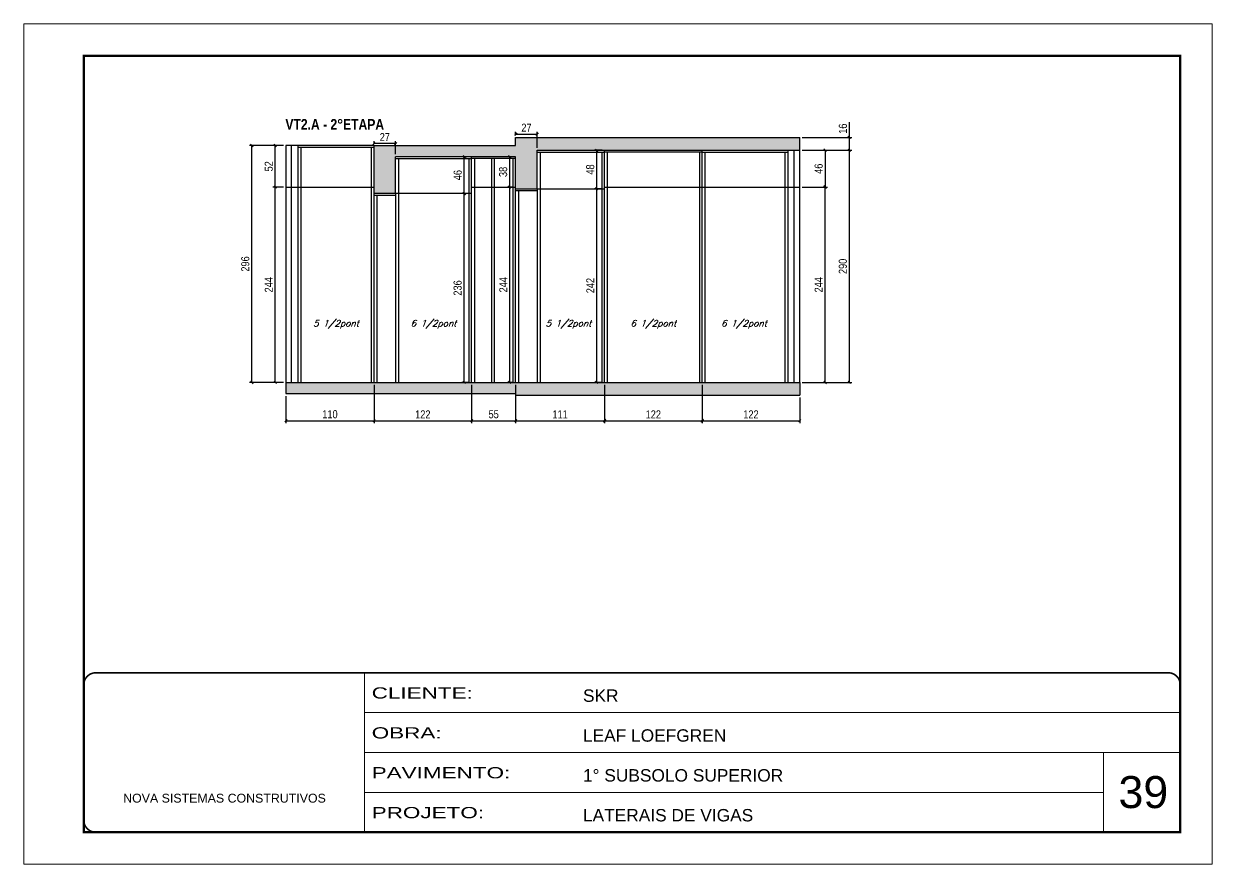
# Model space of a CAD drawing. Extents: x 3309 to 9590, y -2522 to 14608.
# Drawn here: x 6479 to 7964, y 3221 to 4271 of the extents above; entities that cross this region are included whole.
import ezdxf

# ---------------------------------------------------------------- set-up
doc = ezdxf.new("R2010")
doc.units = 0
doc.linetypes.add('CONTINUO', pattern=[0])
doc.linetypes.add('DASHED', pattern=[0.75, 0.5, -0.25])
for name, color, linetype, lineweight in [('CARIMBO', 255, 'Continuous', 9), ('Folhas', 255, 'Continuous', 9), ('SARRAFO DE PRESSAO', 251, 'DASHED', 9)]:
    doc.layers.add(name, color=color, linetype=linetype, lineweight=lineweight)
for name, color, linetype in [('COTA', 241, 'Continuous'), ('NOMENCLATURA', 7, 'Continuous'), ('Painéis', 200, 'Continuous'), ('SARR_2.2x7', 40, 'Continuous'), ('SARR_3.5x7', 81, 'Continuous'), ('texto', 7, 'Continuous')]:
    doc.layers.add(name, color=color, linetype=linetype)
doc.styles.add('ARIAL', font='arial.ttf')
doc.styles.add('COTA TECNICA', font='techl___.ttf', dxfattribs={"height": 10})
doc.styles.add('Romans', font='romans.shx')
doc.styles.add('TECNICA', font='techb___.ttf', dxfattribs={"height": 10})
doc.styles.add('Tecnologia', font='')
doc.styles.get('Tecnologia').set_extended_font_data('Forgotten Futurist')
doc.dimstyles.new('PAINEL', dxfattribs={"dimtxt": 10, "dimasz": 3, "dimexe": 3, "dimexo": 3, "dimgap": 3, "dimtad": 1, "dimdec": 1, "dimzin": 12, "dimdsep": 46, "dimtxsty": 'COTA TECNICA', "dimblk1": 'OBLIQUE', "dimblk2": 'OBLIQUE', "dimsah": 1, "dimcen": 0.9, "dimclrd": 4, "dimclre": 4, "dimclrt": 240, "dimadec": 1, "dimazin": 3, "dimtfac": 1, "dimtdec": 1, "dimtmove": 0, "dimatfit": 3, "dimfxl": 1, "dimtolj": 1, "dimtzin": 12, "dimarcsym": 0})
pattern_1 = [(50, (96.1027, -21.5777), (5.46554, -0.4781726), [0.5715, -6.2865]), (355, (96.1027, -21.578), (-1.0573026, 5.7317054), [0.4572, -5.0292175]), (100.451445, (96.558, -21.6176), (4.4082374, 5.2535326), [0.4857003, -5.3427073]), (46.1842, (96.103, -20.054), (8.132371, -1.26127), [0.85725, -9.42975]), (96.63556, (96.7804, -20.159), (7.122124, 7.422784), [0.728551, -8.014068]), (351.18415, (96.103, -20.054), (7.122124, 7.422784), [0.685799, -7.543792]), (21, (96.8647, -20.4347), (4.5484317, -3.067956), [0.5715, -6.2865]), (326, (96.8647, -20.435), (1.854061, 5.525639), [0.4572, -5.0292]), (71.451445, (97.244, -20.6904), (6.4024926, 2.457683), [0.4857003, -5.342698]), (37.5, (96.1027, -21.5777), (0.0926581, 2.53665117), [0, -4.96824, 0, -5.1054, 0, -5.04825]), (7.5, (96.1027, -21.5777), (2.0045899, 3.00541724), [0, -2.91084, 0, -4.85394, 0, -1.92405]), (327.5, (94.4035, -21.5777), (4.06771786, -0.1718623), [0, -1.905, 0, -5.9436, 0, -7.8867]), (317.5, (93.6415, -21.5777), (4.4438754, 0.7627947), [0, -2.4765, 0, -3.94716, 0, -5.6007])]

# ---------------------------------------------------------------- blocks, each defined once
blk = doc.blocks.new('9999999999')
at = {"color": 30, "linetype": 'CONTINUO'}
for p, q in [((98564.6, 34230.2), (98564.6, 34429.4)), ((98564.6, 34379.6), (99584, 34379.6)), ((98564.6, 34329.8), (99488, 34329.8)), ((99584, 34329.8), (99488, 34329.8)), ((99488, 34329.8), (99488, 34230.2)), ((98564.6, 34280), (99488, 34280))]:
    blk.add_line(p, q, dxfattribs=at)
at = {"color": 30, "linetype": 'CONTINUO', "const_width": 2}
blk.add_lwpolyline([(99584, 34230.2), (99584, 34414.4, 0.414214), (99569, 34429.4), (98229, 34429.4, 0.414214), (98214, 34414.4), (98214, 34245.2, 0.414214), (98229, 34230.2), (99584, 34230.2)], format="xyb", dxfattribs=at)
at = {"layer": 'Folhas'}
blk.add_lwpolyline([(98139, 34190.2), (99624, 34190.2), (99624, 35240.2), (98139, 35240.2)], close=True, dxfattribs=at)
at = {"layer": 'Folhas', "color": 30, "const_width": 3}
blk.add_lwpolyline([(98214, 34230.2), (99584, 34230.2), (99584, 35200.2), (98214, 35200.2)], close=True, dxfattribs=at)
at = {"color": 7, "linetype": 'Continuous', "ltscale": 5, "style": 'ARIAL'}
for s, height, p in [('SKR', 15.48, (98837.7, 34393.1)), ('LEAF LOEFGREN', 15.483, (98837.7, 34343.3)), ('1° SUBSOLO SUPERIOR', 15.483, (98837.7, 34293.5)), ('NOVA SISTEMAS CONSTRUTIVOS', 11.059, (98263.2, 34267.2)), ('LATERAIS DE VIGAS', 15.483, (98837.7, 34243.7))]:
    blk.add_text(s, height=height, dxfattribs=at).set_placement(p)
at = {"layer": 'Folhas', "color": 7, "style": 'Tecnologia', "width": 1.5}
for s, p in [('CLIENTE:', (98573.7, 34397.2)), ('OBRA:', (98573.7, 34347.3)), ('PAVIMENTO:', (98573.7, 34297.5)), ('PROJETO:', (98573.7, 34247.7))]:
    blk.add_text(s, height=14, dxfattribs=at).set_placement(p)
blk = doc.blocks.new('_Oblique')
at = {"color": 0, "linetype": 'ByBlock', "lineweight": -2}
blk.add_line((-0.5, -0.5), (0.5, 0.5), dxfattribs=at)
blk = doc.blocks.new('*D1336')
at = {"layer": 'COTA', "color": 4, "lineweight": -2, "transparency": 16777216}
for p, q in [((6804, 4118.6), (6761.3, 4118.6)), ((6764.3, 3822.6), (6764.3, 4118.6)), ((6804, 3822.6), (6761.3, 3822.6))]:
    blk.add_line(p, q, dxfattribs=at)
at = {"layer": 'Defpoints', "color": 0, "transparency": 16777216}
for p in [(6764.3, 4118.6), (6807, 4118.6), (6807, 3822.6)]:
    blk.add_point(p, dxfattribs=at)
at = {"layer": 'COTA', "color": 4, "lineweight": -2, "transparency": 16777216, "xscale": 3, "yscale": 3, "zscale": 3}
for p, rotation in [((6764.3, 4118.6), 90), ((6764.3, 3822.6), 270)]:
    blk.add_blockref('_Oblique', p, dxfattribs=dict(at, rotation=rotation))
at = {"layer": 'COTA', "color": 240, "transparency": 16777216, "insert": (6756.2, 3970.6), "char_height": 10, "attachment_point": 5, "rotation": 90, "style": 'COTA TECNICA'}
blk.add_mtext('\\A1;296', dxfattribs=at)
blk = doc.blocks.new('*D1339')
at = {"layer": 'COTA', "color": 4, "lineweight": -2, "transparency": 16777216}
for p, q in [((6917, 3819.6), (6917, 3771.7)), ((6807, 3805.6), (6807, 3771.7)), ((6807, 3774.7), (6917, 3774.7))]:
    blk.add_line(p, q, dxfattribs=at)
at = {"layer": 'Defpoints', "color": 0, "transparency": 16777216}
for p in [(6917, 3822.6), (6807, 3808.6), (6917, 3774.7)]:
    blk.add_point(p, dxfattribs=at)
at = {"layer": 'COTA', "color": 4, "lineweight": -2, "transparency": 16777216, "xscale": 3, "yscale": 3, "zscale": 3, "rotation": 180}
blk.add_blockref('_Oblique', (6807, 3774.7), dxfattribs=at)
at = {"layer": 'COTA', "color": 4, "lineweight": -2, "transparency": 16777216, "xscale": 3, "yscale": 3, "zscale": 3}
blk.add_blockref('_Oblique', (6917, 3774.7), dxfattribs=at)
at = {"layer": 'COTA', "color": 240, "transparency": 16777216, "insert": (6862, 3782.8), "char_height": 10, "attachment_point": 5, "style": 'COTA TECNICA'}
blk.add_mtext('\\A1;110', dxfattribs=at)
blk = doc.blocks.new('*D1340')
at = {"layer": 'COTA', "color": 4, "lineweight": -2, "transparency": 16777216}
for p, q in [((6917, 3819.6), (6917, 3771.7)), ((7039, 3819.6), (7039, 3771.7)), ((6917, 3774.7), (7039, 3774.7))]:
    blk.add_line(p, q, dxfattribs=at)
at = {"layer": 'Defpoints', "color": 0, "transparency": 16777216}
for p in [(6917, 3822.6), (7039, 3822.6), (7039, 3774.7)]:
    blk.add_point(p, dxfattribs=at)
at = {"layer": 'COTA', "color": 4, "lineweight": -2, "transparency": 16777216, "xscale": 3, "yscale": 3, "zscale": 3, "rotation": 180}
blk.add_blockref('_Oblique', (6917, 3774.7), dxfattribs=at)
at = {"layer": 'COTA', "color": 4, "lineweight": -2, "transparency": 16777216, "xscale": 3, "yscale": 3, "zscale": 3}
blk.add_blockref('_Oblique', (7039, 3774.7), dxfattribs=at)
at = {"layer": 'COTA', "color": 240, "transparency": 16777216, "insert": (6978, 3782.7), "char_height": 10, "attachment_point": 5, "style": 'COTA TECNICA'}
blk.add_mtext('\\A1;122', dxfattribs=at)
blk = doc.blocks.new('*D1341')
at = {"layer": 'COTA', "color": 4, "lineweight": -2, "transparency": 16777216}
for p, q in [((7039, 3819.6), (7039, 3771.7)), ((7094, 3819.6), (7094, 3771.7)), ((7039, 3774.7), (7094, 3774.7))]:
    blk.add_line(p, q, dxfattribs=at)
at = {"layer": 'Defpoints', "color": 0, "transparency": 16777216}
for p in [(7039, 3822.6), (7094, 3822.6), (7094, 3774.7)]:
    blk.add_point(p, dxfattribs=at)
at = {"layer": 'COTA', "color": 4, "lineweight": -2, "transparency": 16777216, "xscale": 3, "yscale": 3, "zscale": 3, "rotation": 180}
blk.add_blockref('_Oblique', (7039, 3774.7), dxfattribs=at)
at = {"layer": 'COTA', "color": 4, "lineweight": -2, "transparency": 16777216, "xscale": 3, "yscale": 3, "zscale": 3}
blk.add_blockref('_Oblique', (7094, 3774.7), dxfattribs=at)
at = {"layer": 'COTA', "color": 240, "transparency": 16777216, "insert": (7066.5, 3782.8), "char_height": 10, "attachment_point": 5, "style": 'COTA TECNICA'}
blk.add_mtext('\\A1;55', dxfattribs=at)
blk = doc.blocks.new('*D1342')
at = {"layer": 'COTA', "color": 4, "lineweight": -2, "transparency": 16777216}
for p, q in [((7094, 3819.6), (7094, 3771.7)), ((7205, 3819.6), (7205, 3771.7)), ((7094, 3774.7), (7205, 3774.7))]:
    blk.add_line(p, q, dxfattribs=at)
at = {"layer": 'Defpoints', "color": 0, "transparency": 16777216}
for p in [(7094, 3822.6), (7205, 3822.6), (7205, 3774.7)]:
    blk.add_point(p, dxfattribs=at)
at = {"layer": 'COTA', "color": 4, "lineweight": -2, "transparency": 16777216, "xscale": 3, "yscale": 3, "zscale": 3, "rotation": 180}
blk.add_blockref('_Oblique', (7094, 3774.7), dxfattribs=at)
at = {"layer": 'COTA', "color": 4, "lineweight": -2, "transparency": 16777216, "xscale": 3, "yscale": 3, "zscale": 3}
blk.add_blockref('_Oblique', (7205, 3774.7), dxfattribs=at)
at = {"layer": 'COTA', "color": 240, "transparency": 16777216, "insert": (7149.5, 3782.7), "char_height": 10, "attachment_point": 5, "style": 'COTA TECNICA'}
blk.add_mtext('\\A1;111', dxfattribs=at)
blk = doc.blocks.new('*D1344')
at = {"layer": 'COTA', "color": 4, "lineweight": -2, "transparency": 16777216}
for p, q in [((7205, 3819.6), (7205, 3771.7)), ((7327, 3819.6), (7327, 3771.7)), ((7205, 3774.7), (7327, 3774.7))]:
    blk.add_line(p, q, dxfattribs=at)
at = {"layer": 'Defpoints', "color": 0, "transparency": 16777216}
for p in [(7205, 3822.6), (7327, 3822.6), (7327, 3774.7)]:
    blk.add_point(p, dxfattribs=at)
at = {"layer": 'COTA', "color": 4, "lineweight": -2, "transparency": 16777216, "xscale": 3, "yscale": 3, "zscale": 3, "rotation": 180}
blk.add_blockref('_Oblique', (7205, 3774.7), dxfattribs=at)
at = {"layer": 'COTA', "color": 4, "lineweight": -2, "transparency": 16777216, "xscale": 3, "yscale": 3, "zscale": 3}
blk.add_blockref('_Oblique', (7327, 3774.7), dxfattribs=at)
at = {"layer": 'COTA', "color": 240, "transparency": 16777216, "insert": (7266, 3782.7), "char_height": 10, "attachment_point": 5, "style": 'COTA TECNICA'}
blk.add_mtext('\\A1;122', dxfattribs=at)
blk = doc.blocks.new('*D1345')
at = {"layer": 'COTA', "color": 4, "lineweight": -2, "transparency": 16777216}
for p, q in [((7327, 3819.6), (7327, 3771.7)), ((7449, 3803.6), (7449, 3771.7)), ((7327, 3774.7), (7449, 3774.7))]:
    blk.add_line(p, q, dxfattribs=at)
at = {"layer": 'Defpoints', "color": 0, "transparency": 16777216}
for p in [(7327, 3822.6), (7449, 3806.6), (7449, 3774.7)]:
    blk.add_point(p, dxfattribs=at)
at = {"layer": 'COTA', "color": 4, "lineweight": -2, "transparency": 16777216, "xscale": 3, "yscale": 3, "zscale": 3, "rotation": 180}
blk.add_blockref('_Oblique', (7327, 3774.7), dxfattribs=at)
at = {"layer": 'COTA', "color": 4, "lineweight": -2, "transparency": 16777216, "xscale": 3, "yscale": 3, "zscale": 3}
blk.add_blockref('_Oblique', (7449, 3774.7), dxfattribs=at)
at = {"layer": 'COTA', "color": 240, "transparency": 16777216, "insert": (7388, 3782.7), "char_height": 10, "attachment_point": 5, "style": 'COTA TECNICA'}
blk.add_mtext('\\A1;122', dxfattribs=at)
blk = doc.blocks.new('*D1346')
at = {"layer": 'COTA', "color": 4, "lineweight": -2, "transparency": 16777216}
for p, q in [((7452, 4112.6), (7514, 4112.6)), ((7511, 3822.6), (7511, 4112.6)), ((7452, 3822.6), (7514, 3822.6))]:
    blk.add_line(p, q, dxfattribs=at)
at = {"layer": 'Defpoints', "color": 0, "transparency": 16777216}
for p in [(7449, 4112.6), (7511, 4112.6), (7449, 3822.6)]:
    blk.add_point(p, dxfattribs=at)
at = {"layer": 'COTA', "color": 4, "lineweight": -2, "transparency": 16777216, "xscale": 3, "yscale": 3, "zscale": 3}
for p, rotation in [((7511, 4112.6), 90), ((7511, 3822.6), 270)]:
    blk.add_blockref('_Oblique', p, dxfattribs=dict(at, rotation=rotation))
at = {"layer": 'COTA', "color": 240, "transparency": 16777216, "insert": (7502.8, 3967.6), "char_height": 10, "attachment_point": 5, "rotation": 90, "style": 'COTA TECNICA'}
blk.add_mtext('\\A1;290', dxfattribs=at)
blk = doc.blocks.new('*D1347')
at = {"layer": 'COTA', "color": 4, "lineweight": -2, "transparency": 16777216}
for p, q in [((7511, 4128.6), (7511, 4147.6)), ((7452, 4128.6), (7514, 4128.6)), ((7511, 4112.6), (7511, 4128.6)), ((7452, 4112.6), (7514, 4112.6))]:
    blk.add_line(p, q, dxfattribs=at)
at = {"layer": 'Defpoints', "color": 0, "transparency": 16777216}
for p in [(7449, 4128.6), (7511, 4128.6), (7449, 4112.6)]:
    blk.add_point(p, dxfattribs=at)
at = {"layer": 'COTA', "color": 4, "lineweight": -2, "transparency": 16777216, "xscale": 3, "yscale": 3, "zscale": 3}
for p, rotation in [((7511, 4128.6), 90), ((7511, 4112.6), 270)]:
    blk.add_blockref('_Oblique', p, dxfattribs=dict(at, rotation=rotation))
at = {"layer": 'COTA', "color": 240, "transparency": 16777216, "insert": (7502.9, 4139.6), "char_height": 10, "attachment_point": 5, "rotation": 90, "style": 'COTA TECNICA'}
blk.add_mtext('\\A1;16', dxfattribs=at)
blk = doc.blocks.new('*D1348')
at = {"layer": 'COTA', "color": 4, "lineweight": -2, "transparency": 16777216}
for p, q in [((6917, 4121.6), (6917, 4124)), ((6944, 4121), (6917, 4121)), ((6944, 4107.6), (6944, 4124))]:
    blk.add_line(p, q, dxfattribs=at)
at = {"layer": 'Defpoints', "color": 0, "transparency": 16777216}
for p in [(6917, 4121), (6917, 4118.6), (6944, 4104.6)]:
    blk.add_point(p, dxfattribs=at)
at = {"layer": 'COTA', "color": 4, "lineweight": -2, "transparency": 16777216, "xscale": 3, "yscale": 3, "zscale": 3, "rotation": 180}
blk.add_blockref('_Oblique', (6917, 4121), dxfattribs=at)
at = {"layer": 'COTA', "color": 4, "lineweight": -2, "transparency": 16777216, "xscale": 3, "yscale": 3, "zscale": 3}
blk.add_blockref('_Oblique', (6944, 4121), dxfattribs=at)
at = {"layer": 'COTA', "color": 240, "transparency": 16777216, "insert": (6930.5, 4129.1), "char_height": 10, "attachment_point": 5, "style": 'COTA TECNICA'}
blk.add_mtext('\\A1;27', dxfattribs=at)
blk = doc.blocks.new('*D1349')
at = {"layer": 'COTA', "color": 4, "lineweight": -2, "transparency": 16777216}
for p, q in [((7094, 4131.6), (7094, 4135.8)), ((7094, 4132.8), (7121, 4132.8)), ((7121, 4115.6), (7121, 4135.8))]:
    blk.add_line(p, q, dxfattribs=at)
at = {"layer": 'Defpoints', "color": 0, "transparency": 16777216}
for p in [(7094, 4128.6), (7121, 4132.8), (7121, 4112.6)]:
    blk.add_point(p, dxfattribs=at)
at = {"layer": 'COTA', "color": 4, "lineweight": -2, "transparency": 16777216, "xscale": 3, "yscale": 3, "zscale": 3, "rotation": 180}
blk.add_blockref('_Oblique', (7094, 4132.8), dxfattribs=at)
at = {"layer": 'COTA', "color": 4, "lineweight": -2, "transparency": 16777216, "xscale": 3, "yscale": 3, "zscale": 3}
blk.add_blockref('_Oblique', (7121, 4132.8), dxfattribs=at)
at = {"layer": 'COTA', "color": 240, "transparency": 16777216, "insert": (7107.5, 4140.9), "char_height": 10, "attachment_point": 5, "style": 'COTA TECNICA'}
blk.add_mtext('\\A1;27', dxfattribs=at)
blk = doc.blocks.new('*D1350')
at = {"layer": 'COTA', "color": 4, "lineweight": -2, "transparency": 16777216}
for p, q in [((7452, 4066.6), (7483.7, 4066.6)), ((7480.7, 3822.6), (7480.7, 4066.6)), ((7452, 3822.6), (7483.7, 3822.6))]:
    blk.add_line(p, q, dxfattribs=at)
at = {"layer": 'Defpoints', "color": 0, "transparency": 16777216}
for p in [(7449, 4066.6), (7480.7, 4066.6), (7449, 3822.6)]:
    blk.add_point(p, dxfattribs=at)
at = {"layer": 'COTA', "color": 4, "lineweight": -2, "transparency": 16777216, "xscale": 3, "yscale": 3, "zscale": 3}
for p, rotation in [((7480.7, 4066.6), 90), ((7480.7, 3822.6), 270)]:
    blk.add_blockref('_Oblique', p, dxfattribs=dict(at, rotation=rotation))
at = {"layer": 'COTA', "color": 240, "transparency": 16777216, "insert": (7472.6, 3944.6), "char_height": 10, "attachment_point": 5, "rotation": 90, "style": 'COTA TECNICA'}
blk.add_mtext('\\A1;244', dxfattribs=at)
blk = doc.blocks.new('*D1351')
at = {"layer": 'COTA', "color": 4, "lineweight": -2, "transparency": 16777216}
for p, q in [((7452, 4112.6), (7483.7, 4112.6)), ((7480.7, 4112.6), (7480.7, 4066.6)), ((7452, 4066.6), (7483.7, 4066.6))]:
    blk.add_line(p, q, dxfattribs=at)
at = {"layer": 'Defpoints', "color": 0, "transparency": 16777216}
for p in [(7449, 4112.6), (7449, 4066.6), (7480.7, 4066.6)]:
    blk.add_point(p, dxfattribs=at)
at = {"layer": 'COTA', "color": 4, "lineweight": -2, "transparency": 16777216, "xscale": 3, "yscale": 3, "zscale": 3}
for p, rotation in [((7480.7, 4112.6), 90), ((7480.7, 4066.6), 270)]:
    blk.add_blockref('_Oblique', p, dxfattribs=dict(at, rotation=rotation))
at = {"layer": 'COTA', "color": 240, "transparency": 16777216, "insert": (7472.6, 4089.6), "char_height": 10, "attachment_point": 5, "rotation": 90, "style": 'COTA TECNICA'}
blk.add_mtext('\\A1;46', dxfattribs=at)
blk = doc.blocks.new('*D1352')
at = {"layer": 'COTA', "color": 4, "lineweight": -2, "transparency": 16777216}
for p, q in [((6804, 4066.6), (6790.6, 4066.6)), ((6793.6, 3822.6), (6793.6, 4066.6)), ((6804, 3822.6), (6790.6, 3822.6))]:
    blk.add_line(p, q, dxfattribs=at)
at = {"layer": 'Defpoints', "color": 0, "transparency": 16777216}
for p in [(6793.6, 4066.6), (6807, 4066.6), (6807, 3822.6)]:
    blk.add_point(p, dxfattribs=at)
at = {"layer": 'COTA', "color": 4, "lineweight": -2, "transparency": 16777216, "xscale": 3, "yscale": 3, "zscale": 3}
for p, rotation in [((6793.6, 4066.6), 90), ((6793.6, 3822.6), 270)]:
    blk.add_blockref('_Oblique', p, dxfattribs=dict(at, rotation=rotation))
at = {"layer": 'COTA', "color": 240, "transparency": 16777216, "insert": (6785.5, 3944.6), "char_height": 10, "attachment_point": 5, "rotation": 90, "style": 'COTA TECNICA'}
blk.add_mtext('\\A1;244', dxfattribs=at)
blk = doc.blocks.new('*D1353')
at = {"layer": 'COTA', "color": 4, "lineweight": -2, "transparency": 16777216}
for p, q in [((6804, 4118.6), (6790.6, 4118.6)), ((6793.6, 4066.6), (6793.6, 4118.6)), ((6804, 4066.6), (6790.6, 4066.6))]:
    blk.add_line(p, q, dxfattribs=at)
at = {"layer": 'Defpoints', "color": 0, "transparency": 16777216}
for p in [(6793.6, 4118.6), (6807, 4118.6), (6807, 4066.6)]:
    blk.add_point(p, dxfattribs=at)
at = {"layer": 'COTA', "color": 4, "lineweight": -2, "transparency": 16777216, "xscale": 3, "yscale": 3, "zscale": 3}
for p, rotation in [((6793.6, 4118.6), 90), ((6793.6, 4066.6), 270)]:
    blk.add_blockref('_Oblique', p, dxfattribs=dict(at, rotation=rotation))
at = {"layer": 'COTA', "color": 240, "transparency": 16777216, "insert": (6785.5, 4092.6), "char_height": 10, "attachment_point": 5, "rotation": 90, "style": 'COTA TECNICA'}
blk.add_mtext('\\A1;52', dxfattribs=at)
blk = doc.blocks.new('*D1354')
at = {"layer": 'COTA', "color": 4, "lineweight": -2, "transparency": 16777216}
for p, q in [((7036, 4058.6), (7026.7, 4058.6)), ((7029.7, 3822.6), (7029.7, 4058.6)), ((7036, 3822.6), (7026.7, 3822.6))]:
    blk.add_line(p, q, dxfattribs=at)
at = {"layer": 'Defpoints', "color": 0, "transparency": 16777216}
for p in [(7029.7, 4058.6), (7039, 4058.6), (7039, 3822.6)]:
    blk.add_point(p, dxfattribs=at)
at = {"layer": 'COTA', "color": 4, "lineweight": -2, "transparency": 16777216, "xscale": 3, "yscale": 3, "zscale": 3}
for p, rotation in [((7029.7, 4058.6), 90), ((7029.7, 3822.6), 270)]:
    blk.add_blockref('_Oblique', p, dxfattribs=dict(at, rotation=rotation))
at = {"layer": 'COTA', "color": 240, "transparency": 16777216, "insert": (7021.5, 3940.6), "char_height": 10, "attachment_point": 5, "rotation": 90, "style": 'COTA TECNICA'}
blk.add_mtext('\\A1;236', dxfattribs=at)
blk = doc.blocks.new('*D1355')
at = {"layer": 'COTA', "color": 4, "lineweight": -2, "transparency": 16777216}
for p, q in [((7028.6, 4104.6), (7032.7, 4104.6)), ((7029.7, 4058.6), (7029.7, 4104.6)), ((7036, 4058.6), (7026.7, 4058.6))]:
    blk.add_line(p, q, dxfattribs=at)
at = {"layer": 'Defpoints', "color": 0, "transparency": 16777216}
for p in [(7025.6, 4104.6), (7029.7, 4104.6), (7039, 4058.6)]:
    blk.add_point(p, dxfattribs=at)
at = {"layer": 'COTA', "color": 4, "lineweight": -2, "transparency": 16777216, "xscale": 3, "yscale": 3, "zscale": 3}
for p, rotation in [((7029.7, 4104.6), 90), ((7029.7, 4058.6), 270)]:
    blk.add_blockref('_Oblique', p, dxfattribs=dict(at, rotation=rotation))
at = {"layer": 'COTA', "color": 240, "transparency": 16777216, "insert": (7021.6, 4081.6), "char_height": 10, "attachment_point": 5, "rotation": 90, "style": 'COTA TECNICA'}
blk.add_mtext('\\A1;46', dxfattribs=at)
blk = doc.blocks.new('*D1356')
at = {"layer": 'COTA', "color": 4, "lineweight": -2, "transparency": 16777216}
for p, q in [((7091, 4066.6), (7083.6, 4066.6)), ((7086.6, 3822.6), (7086.6, 4066.6)), ((7091, 3822.6), (7083.6, 3822.6))]:
    blk.add_line(p, q, dxfattribs=at)
at = {"layer": 'Defpoints', "color": 0, "transparency": 16777216}
for p in [(7086.6, 4066.6), (7094, 4066.6), (7094, 3822.6)]:
    blk.add_point(p, dxfattribs=at)
at = {"layer": 'COTA', "color": 4, "lineweight": -2, "transparency": 16777216, "xscale": 3, "yscale": 3, "zscale": 3}
for p, rotation in [((7086.6, 4066.6), 90), ((7086.6, 3822.6), 270)]:
    blk.add_blockref('_Oblique', p, dxfattribs=dict(at, rotation=rotation))
at = {"layer": 'COTA', "color": 240, "transparency": 16777216, "insert": (7078.6, 3944.6), "char_height": 10, "attachment_point": 5, "rotation": 90, "style": 'COTA TECNICA'}
blk.add_mtext('\\A1;244', dxfattribs=at)
blk = doc.blocks.new('*D1357')
at = {"layer": 'COTA', "color": 4, "lineweight": -2, "transparency": 16777216}
for p, q in [((7091, 4104.6), (7083.6, 4104.6)), ((7086.6, 4066.6), (7086.6, 4104.6)), ((7091, 4066.6), (7083.6, 4066.6))]:
    blk.add_line(p, q, dxfattribs=at)
at = {"layer": 'Defpoints', "color": 0, "transparency": 16777216}
for p in [(7086.6, 4104.6), (7094, 4104.6), (7094, 4066.6)]:
    blk.add_point(p, dxfattribs=at)
at = {"layer": 'COTA', "color": 4, "lineweight": -2, "transparency": 16777216, "xscale": 3, "yscale": 3, "zscale": 3}
for p, rotation in [((7086.6, 4104.6), 90), ((7086.6, 4066.6), 270)]:
    blk.add_blockref('_Oblique', p, dxfattribs=dict(at, rotation=rotation))
at = {"layer": 'COTA', "color": 240, "transparency": 16777216, "insert": (7078.4, 4085.6), "char_height": 10, "attachment_point": 5, "rotation": 90, "style": 'COTA TECNICA'}
blk.add_mtext('\\A1;38', dxfattribs=at)
blk = doc.blocks.new('*D1358')
at = {"layer": 'COTA', "color": 4, "lineweight": -2, "transparency": 16777216}
for p, q in [((7202, 4064.6), (7192.3, 4064.6)), ((7195.3, 3822.6), (7195.3, 4064.6)), ((7202, 3822.6), (7192.3, 3822.6))]:
    blk.add_line(p, q, dxfattribs=at)
at = {"layer": 'Defpoints', "color": 0, "transparency": 16777216}
for p in [(7195.3, 4064.6), (7205, 4064.6), (7205, 3822.6)]:
    blk.add_point(p, dxfattribs=at)
at = {"layer": 'COTA', "color": 4, "lineweight": -2, "transparency": 16777216, "xscale": 3, "yscale": 3, "zscale": 3}
for p, rotation in [((7195.3, 4064.6), 90), ((7195.3, 3822.6), 270)]:
    blk.add_blockref('_Oblique', p, dxfattribs=dict(at, rotation=rotation))
at = {"layer": 'COTA', "color": 240, "transparency": 16777216, "insert": (7187.3, 3943.6), "char_height": 10, "attachment_point": 5, "rotation": 90, "style": 'COTA TECNICA'}
blk.add_mtext('\\A1;242', dxfattribs=at)
blk = doc.blocks.new('*D1359')
at = {"layer": 'COTA', "color": 4, "lineweight": -2, "transparency": 16777216}
for p, q in [((7202, 4112.6), (7192.3, 4112.6)), ((7195.3, 4064.6), (7195.3, 4112.6)), ((7202, 4064.6), (7192.3, 4064.6))]:
    blk.add_line(p, q, dxfattribs=at)
at = {"layer": 'Defpoints', "color": 0, "transparency": 16777216}
for p in [(7195.3, 4112.6), (7205, 4112.6), (7205, 4064.6)]:
    blk.add_point(p, dxfattribs=at)
at = {"layer": 'COTA', "color": 4, "lineweight": -2, "transparency": 16777216, "xscale": 3, "yscale": 3, "zscale": 3}
for p, rotation in [((7195.3, 4112.6), 90), ((7195.3, 4064.6), 270)]:
    blk.add_blockref('_Oblique', p, dxfattribs=dict(at, rotation=rotation))
at = {"layer": 'COTA', "color": 240, "transparency": 16777216, "insert": (7187.2, 4088.6), "char_height": 10, "attachment_point": 5, "rotation": 90, "style": 'COTA TECNICA'}
blk.add_mtext('\\A1;48', dxfattribs=at)

msp = doc.modelspace()

# ---------------------------------------------------------------- hatches: boundary and pattern name
at = {"layer": 'COTA'}
h = msp.add_hatch(dxfattribs=at)
h.set_pattern_fill('AR-CONC', color=256, scale=0.03)
h.set_pattern_definition(pattern_1)
h.paths.add_polyline_path([(7094, 4064.59), (7121, 4064.59), (7121, 4112.59), (7449, 4112.59), (7449, 4128.59), (7094, 4128.59), (7094, 4118.59), (6917, 4118.59), (6917, 4058.59), (6944, 4058.59), (6944, 4104.59), (7094, 4104.59)])
h = msp.add_hatch(dxfattribs=at)
h.set_pattern_fill('AR-CONC', color=256, scale=0.03)
h.set_pattern_definition(pattern_1)
h.paths.add_polyline_path([(7094, 3808.59), (7094, 3806.59), (7449, 3806.59), (7449, 3822.59), (6807, 3822.59), (6807, 3808.59)])

# ---------------------------------------------------------------- linework, layer by layer
for p, q in [((7094, 4118.59), (7094, 4128.59)), ((7094, 4128.59), (7449, 4128.59)), ((7449, 4112.59), (7449, 4128.59)), ((6917, 4118.59), (7094, 4118.59)), ((6944, 4058.59), (6944, 3822.59)), ((7120.98, 4064.59), (7120.98, 3822.59)), ((6807, 3822.59), (6807, 3808.59)), ((7449, 3822.59), (7449, 3806.59)), ((6807, 3808.59), (7094, 3808.59)), ((7094, 3808.59), (7094, 3806.59)), ((7094, 3806.59), (7449, 3806.59))]:
    msp.add_line(p, q, dxfattribs=at)
at = {"layer": 'Painéis', "linetype": 'ByBlock'}
for p, q in [((6807, 4118.59), (6807, 3822.59)), ((6917, 4118.59), (6807, 4118.59)), ((6917, 3822.59), (6917, 4118.59)), ((7094, 4104.59), (6944, 4104.59)), ((6944, 4058.59), (6944, 4104.59)), ((7039, 3822.59), (7039, 4104.59)), ((7094, 3822.59), (7094, 4104.59)), ((7121, 4112.59), (7449, 4112.59)), ((7121, 4064.59), (7121, 4112.59)), ((7205, 3822.59), (7205, 4112.59)), ((7327, 3822.59), (7327, 4112.59)), ((7449, 3822.59), (7449, 4112.59)), ((6807, 4066.59), (6917, 4066.59)), ((7039, 4058.59), (6917, 4058.59)), ((7039, 4066.59), (7094, 4066.59)), ((7094, 4064.59), (7205, 4064.59)), ((7205, 4066.59), (7449, 4066.59)), ((6807, 3822.59), (7449, 3822.59))]:
    msp.add_line(p, q, dxfattribs=at)
at = {"layer": 'SARR_2.2x7', "linetype": 'Continuous'}
for p, q in [((6814, 3822.59), (6814, 4118.59)), ((6822, 4116.39), (6917, 4116.39)), ((6944, 4102.39), (7039, 4102.39)), ((7094, 4102.39), (7039, 4102.39)), ((7121, 4110.39), (7205, 4110.39)), ((7327, 4110.39), (7205, 4110.39)), ((7327, 4110.39), (7434, 4110.39)), ((7442, 3822.59), (7442, 4112.59)), ((6917, 4056.39), (6944, 4056.39)), ((7094, 4062.39), (7121, 4062.39))]:
    msp.add_line(p, q, dxfattribs=at)
at = {"layer": 'SARR_3.5x7'}
for p, q in [((6822, 4118.59), (6822, 3822.59)), ((6825.5, 4116.39), (6825.5, 3822.59)), ((6913.5, 4116.39), (6913.5, 3822.59)), ((6947.5, 4102.39), (6947.5, 3822.59)), ((7035.5, 4102.39), (7035.5, 3822.59)), ((7042.5, 4102.39), (7042.5, 3822.59)), ((7063.82, 4102.39), (7063.82, 3822.59)), ((7067.32, 4102.39), (7067.32, 3822.59)), ((7090.5, 4102.39), (7090.5, 3822.59)), ((7124.5, 4110.39), (7124.5, 3822.59)), ((7201.5, 4110.39), (7201.5, 3822.59)), ((7208.5, 4110.39), (7208.5, 3822.59)), ((7323.5, 4110.39), (7323.5, 3822.59)), ((7330.5, 4110.39), (7330.5, 3822.59)), ((7430.5, 4110.39), (7430.5, 3822.59)), ((7434, 4112.59), (7434, 3822.59)), ((6920.5, 4056.39), (6920.5, 3822.59)), ((7097.5, 4062.39), (7097.5, 3822.59))]:
    msp.add_line(p, q, dxfattribs=at)

# ---------------------------------------------------------------- block references
at = {"layer": 'SARRAFO DE PRESSAO', "color": 6, "linetype": 'ByBlock'}
msp.add_blockref('9999999999', (-91659.61, -30969.52), dxfattribs=at)

# ---------------------------------------------------------------- texts
at = {"layer": 'CARIMBO', "style": 'ARIAL'}
msp.add_text('39', height=40, dxfattribs=at).set_placement((7847.23, 3290.83))
at = {"layer": 'NOMENCLATURA', "style": 'TECNICA'}
msp.add_text('VT2.A - 2°ETAPA', height=13.2, dxfattribs=at).set_placement((6806.28, 4138.46))
at = {"layer": 'texto', "color": 2, "char_height": 8, "attachment_point": 5, "style": 'Romans'}
for s, insert in [('{\\Q19;\\C256;5 1/2pont}', (6869.5, 3895.22)), ('{\\Q19;\\C256;6 1/2pont}', (6991.36, 3895.22)), ('{\\Q19;\\C256;5 1/2pont}', (7159.96, 3895.22)), ('{\\Q19;\\C256;6 1/2pont}', (7266, 3895.22)), ('{\\Q19;\\C256;6 1/2pont}', (7379.3, 3895.22))]:
    msp.add_mtext(s, dxfattribs=dict(at, insert=insert))

# ---------------------------------------------------------------- dimensions: what is measured, and where the dimension line sits
at = {"layer": 'COTA'}
for base, p1, p2, picture, middle in [((7121, 4132.78), (7094, 4128.59), (7121, 4112.59), '*D1349', (7107.5, 4140.86)), ((6917, 4121), (6944, 4104.59), (6917, 4118.59), '*D1348', (6930.5, 4129.07)), ((6917, 3774.69), (6807, 3808.59), (6917, 3822.59), '*D1339', (6862, 3782.79)), ((7327, 3774.69), (7205, 3822.59), (7327, 3822.59), '*D1344', (7266, 3782.75))]:
    dim = msp.add_linear_dim(base=base, p1=p1, p2=p2, dimstyle='PAINEL', dxfattribs=at)
    dim.commit()
    dim.dimension.update_dxf_attribs({"geometry": picture, "text_midpoint": middle})
for base, p1, p2, picture, middle in [((7510.97, 4128.59), (7449, 4112.59), (7449, 4128.59), '*D1347', (7502.87, 4139.6)), ((6764.31, 4118.59), (6807, 3822.59), (6807, 4118.59), '*D1336', (6756.18, 3970.59)), ((7510.97, 4112.59), (7449, 3822.59), (7449, 4112.59), '*D1346', (7502.84, 3967.59)), ((7480.65, 4066.59), (7449, 4112.59), (7449, 4066.59), '*D1351', (7472.55, 4089.59)), ((6793.56, 4066.59), (6807, 3822.59), (6807, 4066.59), '*D1352', (6785.49, 3944.59)), ((7029.72, 4058.59), (7039, 3822.59), (7039, 4058.59), '*D1354', (7021.5, 3940.59)), ((7086.63, 4066.59), (7094, 3822.59), (7094, 4066.59), '*D1356', (7078.55, 3944.59)), ((7195.34, 4064.59), (7205, 3822.59), (7205, 4064.59), '*D1358', (7187.26, 3943.59)), ((7480.65, 4066.59), (7449, 3822.59), (7449, 4066.59), '*D1350', (7472.58, 3944.59))]:
    dim = msp.add_linear_dim(base=base, p1=p1, p2=p2, angle=90, dimstyle='PAINEL', dxfattribs=at)
    dim.commit()
    dim.dimension.update_dxf_attribs({"geometry": picture, "text_midpoint": middle})
for base, p1, p2, picture, middle in [((6793.56, 4118.59), (6807, 4066.59), (6807, 4118.59), '*D1353', (6785.45, 4092.59)), ((7195.34, 4112.59), (7205, 4064.59), (7205, 4112.59), '*D1359', (7187.24, 4088.59)), ((7029.72, 4104.59), (7039, 4058.59), (7025.61, 4104.59), '*D1355', (7021.62, 4081.59)), ((7086.63, 4104.59), (7094, 4066.59), (7094, 4104.59), '*D1357', (7078.39, 4085.59))]:
    dim = msp.add_linear_dim(base=base, p1=p1, p2=p2, angle=90, dimstyle='PAINEL', override={"dimtmove": 1}, dxfattribs=at)
    dim.commit()
    dim.dimension.update_dxf_attribs({"geometry": picture, "text_midpoint": middle})
for base, p1, p2, picture, middle in [((7039, 3774.69), (6917, 3822.59), (7039, 3822.59), '*D1340', (6978, 3782.75)), ((7094, 3774.69), (7039, 3822.59), (7094, 3822.59), '*D1341', (7066.5, 3782.8)), ((7205, 3774.69), (7094, 3822.59), (7205, 3822.59), '*D1342', (7149.5, 3782.75)), ((7449, 3774.69), (7327, 3822.59), (7449, 3806.59), '*D1345', (7388, 3782.75))]:
    dim = msp.add_linear_dim(base=base, p1=p1, p2=p2, dimstyle='PAINEL', override={"dimtmove": 1}, dxfattribs=at)
    dim.commit()
    dim.dimension.update_dxf_attribs({"geometry": picture, "text_midpoint": middle})

doc.saveas('drawing.dxf')
